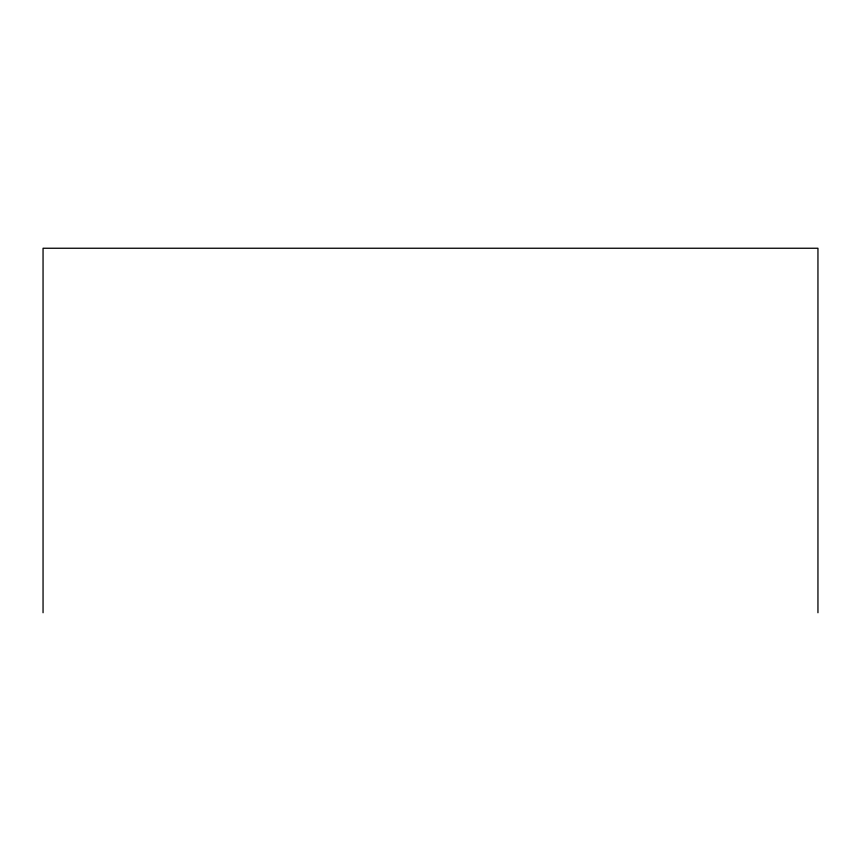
<?xml version="1.0" encoding="UTF-8"?>
<svg xmlns="http://www.w3.org/2000/svg" width="861" height="861" viewBox="0 0 861 861"><rect width="100%" height="100%" fill="white"/><g stroke="black" fill="none" stroke-linecap="round" stroke-linejoin="round"><path stroke-width="1.29" d="M817.95 612.752L817.95 248.248L43.05 248.248L43.05 612.752"/></g></svg>
